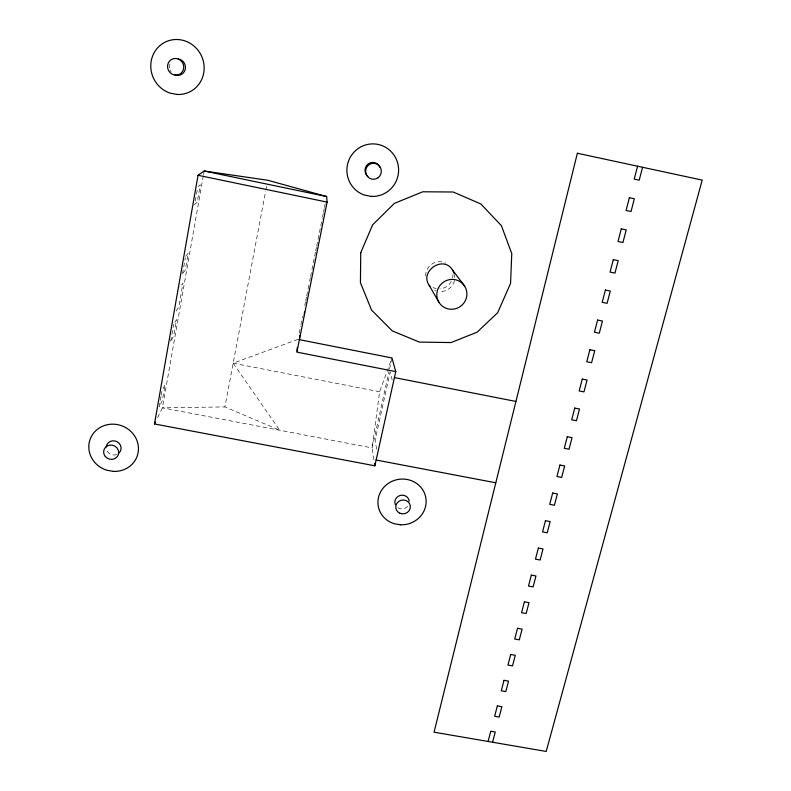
<?xml version="1.0" encoding="UTF-8"?>
<svg xmlns="http://www.w3.org/2000/svg" width="791" height="791" viewBox="0 0 791 791"><rect width="100%" height="100%" fill="white"/><g stroke="black" fill="none" stroke-linecap="round" stroke-linejoin="round"><path stroke-width="0.59" stroke-dasharray="3.96 2.97" d="M454.746 277.493L454.38 274.655M390.744 361.349L379.601 391.782L372.146 447.933L374.311 462.231M161.018 396.36L159.159 406.93L162.293 400.721L165.131 384.574L162.046 390.477L161.226 395.184M170.688 341.257L173.654 324.359M182.523 273.805L185.371 257.609M197.186 190.245L194.685 204.513L197.216 202.199L200.291 184.718L197.819 186.676M203.287 175.879L162.422 407.84L157.132 418.577M203.505 174.663L204.147 171.014M297.96 339.369L233.157 363.188L279.698 430.255L224.901 406.91L265.638 191.145M265.875 189.929L266.557 186.3M299.176 333.308L300.629 326.05M300.877 324.844L302.577 316.37M304.762 305.474L305.494 301.846M305.741 300.629L306.463 297.001M306.71 295.785L309.38 282.476M309.627 281.26L310.359 277.631M310.596 276.425L315.461 252.21M315.708 251.004L316.44 247.375M316.677 246.159L322.273 218.326M322.51 217.11L323.242 213.481M323.489 212.275L324.221 208.636M324.458 207.43L325.19 203.801M389.34 369.961L372.146 447.933L162.422 407.84L224.901 406.91M389.607 368.764L391.98 357.967M454.449 280.617C452.887 287.4 445.887 292.532 438.906 291.335M171.281 340.259L173.634 336.274L176.551 319.702L174.228 323.43M176.166 311.041L178.776 306.997L182.998 283.01L179.814 287.519M183.215 272.885L185.272 270.117L188.258 253.11L185.569 256.452M233.157 363.188L379.601 391.782M434.486 290.06L435.92 290.574M392.217 380.125L390.161 372.116L375.132 440.201L376.664 449.555M452.927 274.497A13.763 13.477 -39.6 0 1 452.59 278.027M451.354 281.378A13.763 13.477 -39.6 0 1 439.826 288.844M436.286 288.596A13.763 13.477 -39.6 0 1 432.954 287.449M425.657 276.138A13.763 13.477 -39.6 0 1 445.659 263.126M171.242 72.04A8.325 7.93 64.1 0 1 170.154 70.162M169.571 68.075A8.325 7.93 64.1 0 1 171.034 61.995M407.672 506.25A7.248 6.852 -10.8 0 1 400.928 508.84L399.119 508.366A7.248 6.852 -10.8 0 1 397.507 507.466M116.722 454.459A7.495 7.03 19 0 1 112.925 454.914L111.027 454.42A7.495 7.03 19 0 1 106.301 448.774"/><path stroke-width="1.19" d="M304.298 315.451L304.505 311.99M299.364 339.962L299.7 335.513M297.011 350.967L297.297 347.486M154.482 423.946L198.047 175.276L204.147 171.014L267.704 180.239L326.643 196.534L327.098 202.11L296.912 352.124L395.757 371.592L374.855 465.81L154.482 423.946L155.54 421.801M488.106 741.474L490.776 731.22L495.265 732.001L492.595 742.245M637.576 166.209L634.214 179.122L639.197 180.19L642.569 167.287M376.14 460.026L495.789 482.797M299.156 339.606L391.98 357.967L395.757 371.592M394.432 377.584L515.93 401.452M204.147 171.014L326.643 196.534M198.047 175.276L327.098 202.11M174.574 74.7L176.601 75.293A8.325 7.93 64.1 0 0 185.45 68.362A8.325 7.93 64.1 0 0 178.39 58.979M464.633 286.124A15.187 14.811 -36.3 0 0 438.57 287.627A15.187 14.811 -36.3 0 0 452.363 309.251A15.187 14.811 -36.3 0 0 464.633 286.124L452.65 270.196C442.861 253.862 417.381 273.014 430.502 286.826M429.197 285.294L439.124 302.617M452.65 270.196L454.172 273.468M374.489 463.427L374.855 465.81M367.924 176.462A7.88 7.752 -81.7 0 1 368.161 163.955A7.88 7.752 -81.7 0 1 379.987 167.385M395.302 504.638A7.248 6.852 -10.8 0 1 400.365 495.393A7.248 6.852 -10.8 0 1 409.244 501.187M106.241 446.925A7.495 7.03 19 0 1 117.167 441.783A7.495 7.03 19 0 1 118.373 453.55M360.736 252.744L360.429 282.694L371.562 310.092L392.267 330.885L419.388 342.098L451.068 342.562L477.2 332.131L497.697 312.653L510.551 283.425L511.777 253.614L501.405 225.672L480.849 203.969L453.203 192.005L422.79 191.778L394.442 203.336L372.64 224.822L360.736 252.744M577.371 153.256L434.061 732.189L546.205 751.45L702.2 180.111L577.371 153.256M497.351 705.918L494.652 716.28L499.161 717.061L501.86 706.709L497.351 705.918M503.996 680.339L501.276 690.81L505.805 691.611L508.534 681.14L503.996 680.339M510.719 654.473L507.96 665.063L512.519 665.874L515.277 655.284L510.719 654.473M517.512 628.311L514.723 639.029L519.301 639.85L522.1 629.142L517.512 628.311M524.384 601.862L521.566 612.699L526.163 613.529L528.991 602.702L524.384 601.862M531.334 575.116L528.487 586.072L533.104 586.922L535.962 575.967L531.334 575.116M538.364 548.064L535.477 559.148L540.124 560.008L543.022 548.934L538.364 548.064M545.464 520.705L542.557 531.908L547.234 532.788L550.15 521.585L545.464 520.705M552.662 493.03L549.715 504.361L554.412 505.251L557.368 493.93L552.662 493.03M559.929 465.039L556.953 476.498L561.669 477.408L564.665 465.948L559.929 465.039M567.285 436.711L564.28 448.309L569.026 449.229L572.041 437.641L567.285 436.711M574.731 408.067L571.685 419.803L576.451 420.733L579.516 409.006L574.731 408.067M582.265 379.077L579.18 390.952L583.976 391.901L587.07 380.036L582.265 379.077M589.888 349.751L586.764 361.764L591.589 362.723L594.723 350.72L589.888 349.751M597.601 320.068L594.437 332.22L599.291 333.209L602.455 321.057L597.601 320.068M605.402 290.03L602.208 302.33L607.083 303.329L610.286 291.039L605.402 290.03M613.302 259.636L610.059 272.084L614.963 273.103L618.206 260.654L613.302 259.636M621.291 228.866L618.018 241.473L622.942 242.501L626.225 229.914L621.291 228.866M629.379 197.73L626.067 210.485L631.02 211.533L634.342 198.788L629.379 197.73M113.39 471.377L107.003 470.279A24.986 23.453 19 0 1 94.752 431.748A24.986 23.453 19 0 1 136.23 438.857A24.986 23.453 19 0 1 113.39 471.377M400.404 524.789L394.264 523.741A24.155 22.83 -10.8 0 1 384.653 486.425A24.155 22.83 -10.8 0 1 424.52 493.248A24.155 22.83 -10.8 0 1 400.404 524.789M371.147 196.376L364.552 195.1A26.271 25.846 -81.7 0 1 353.982 152.169A26.271 25.846 -81.7 0 1 396.805 160.425A26.271 25.846 -81.7 0 1 371.147 196.376M176.868 94.445L170.016 93.101A27.744 26.449 64.1 0 1 157.389 48.103A27.744 26.449 64.1 0 1 201.913 56.883A27.744 26.449 64.1 0 1 176.868 94.445M167.583 65.564A8.434 8.039 63.9 0 0 178.895 74.591A8.434 8.039 63.9 0 0 180.457 60.274A8.434 8.039 63.9 0 0 167.583 65.564M378.108 177.698A7.979 7.851 -81.3 0 0 376.615 163.964A7.979 7.851 -81.3 0 0 365.65 172.201A7.979 7.851 -81.3 0 0 378.108 177.698M400.068 513.319A7.337 6.921 -10.7 0 0 410.331 506.072A7.337 6.921 -10.7 0 0 398.763 501.395A7.337 6.921 -10.7 0 0 400.068 513.319M105.332 456.545A7.594 7.109 18.8 0 0 118.215 455.023A7.594 7.109 18.8 0 0 109.949 445.115A7.594 7.109 18.8 0 0 105.332 456.545"/></g></svg>
